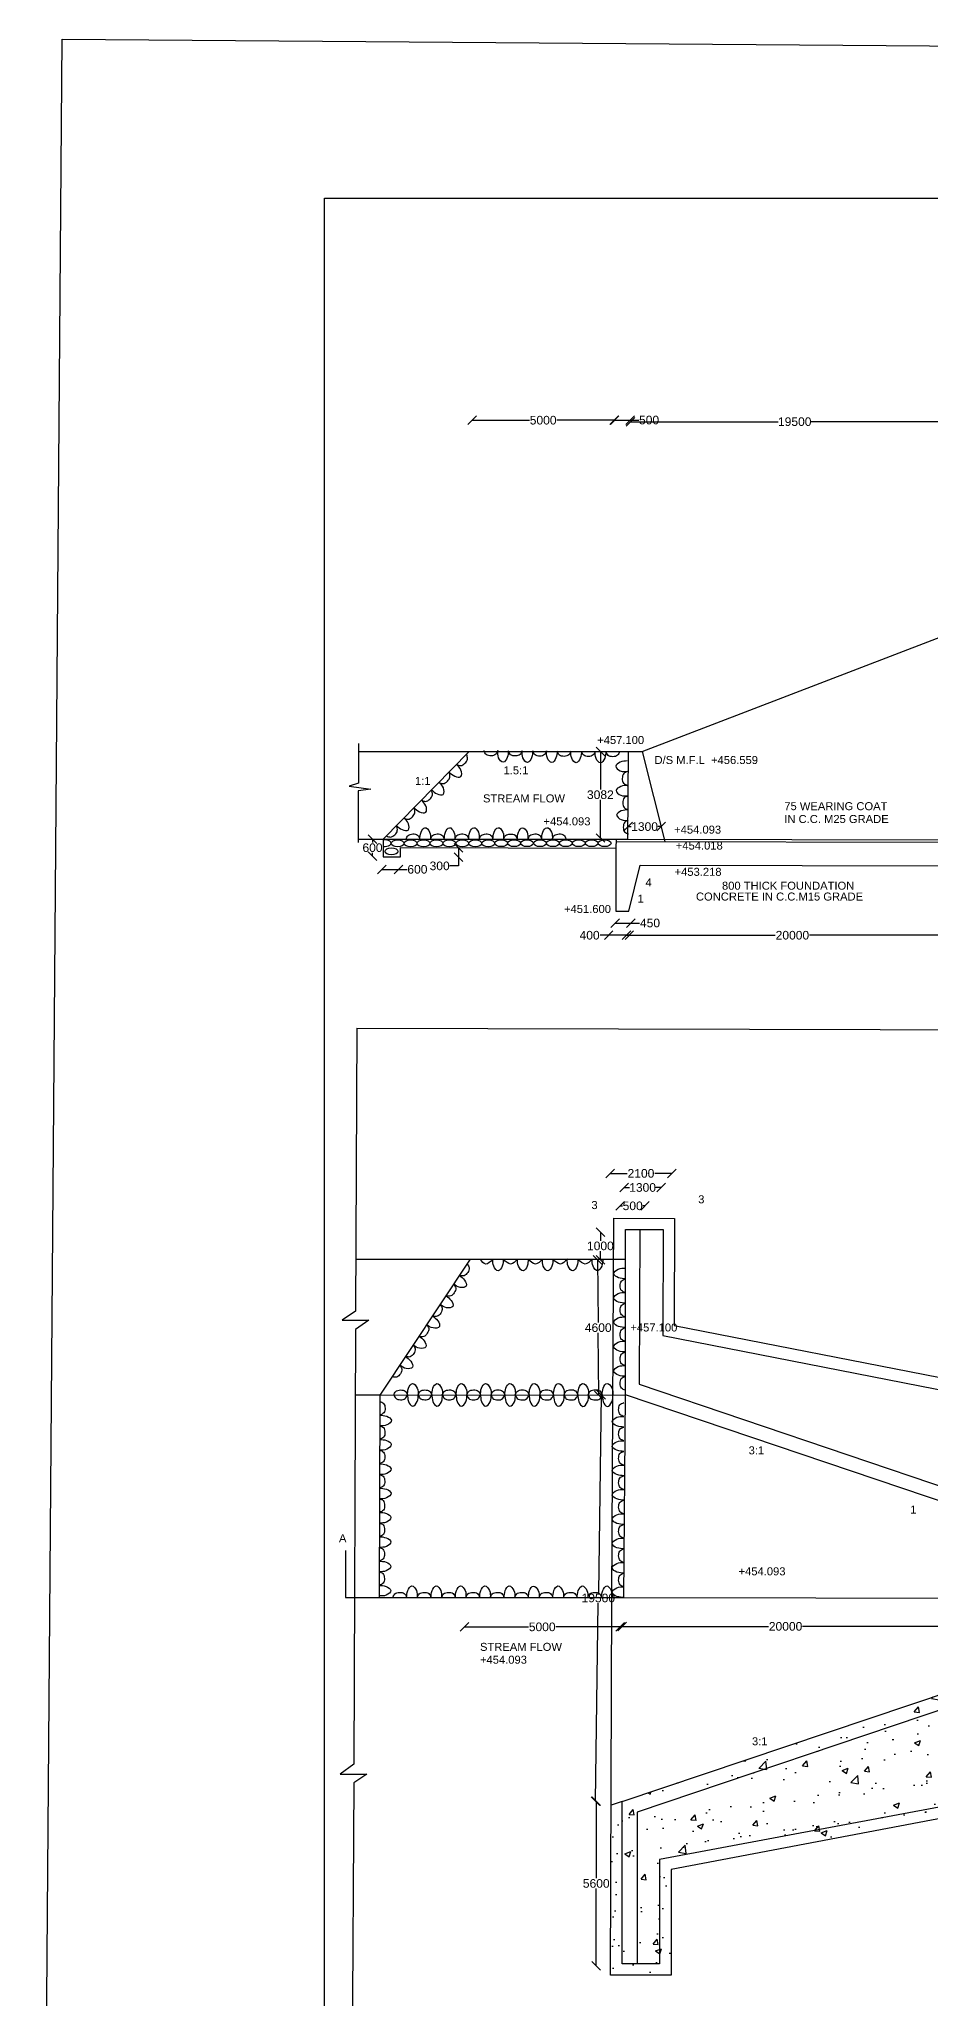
# Model space of a CAD drawing. Header units: metres. Extents: x 2 to 504, y 0 to 345.
# Drawn here: x 1.8 to 105.3, y 117.4 to 344.8 of the extents above; entities that cross this region are included whole.
import ezdxf

# ---------------------------------------------------------------- set-up
doc = ezdxf.new("R2010")
doc.units = ezdxf.units.M
doc.header["$MEASUREMENT"] = 0
doc.layers.add('DIMENSION', color=255, linetype='Continuous')
doc.layers.add('TEXT', color=255, linetype='Continuous')
doc.styles.get("Standard").update_dxf_attribs({"font": 'arial.ttf'})
doc.dimstyles.get("Standard").update_dxf_attribs({"dimtxt": 1, "dimasz": 1, "dimexe": 0.18, "dimexo": 0.0625, "dimgap": 0.09, "dimtad": 0, "dimtih": 1, "dimtoh": 1, "dimdec": 0, "dimzin": 0, "dimdsep": 46, "dimtxsty": 'Standard', "dimblk": 'OBLIQUE', "dimcen": 0, "dimse1": 1, "dimse2": 1, "dimadec": 0, "dimazin": 0, "dimtfac": 1, "dimtdec": 0, "dimtofl": 0, "dimtmove": 0, "dimatfit": 3, "dimfxl": 1, "dimtolj": 1, "dimtzin": 0, "dimarcsym": 0})
picture_1 = doc.add_image_def('image1.jpg', size_in_pixel=(7220, 4930))

# ---------------------------------------------------------------- blocks, each defined once
blk = doc.blocks.new('_Oblique')
at = {"color": 0, "linetype": 'ByBlock', "lineweight": -2}
blk.add_line((-0.5, -0.5), (0.5, 0.5), dxfattribs=at)
blk = doc.blocks.new('*D4')
at = {"layer": 'Defpoints', "color": 0, "transparency": 16777216}
for p in [(52.05, 300.8), (68.53, 300.65), (68.53, 300.61)]:
    blk.add_point(p, dxfattribs=at)
at = {"layer": 'DIMENSION', "color": 0, "lineweight": -2, "transparency": 16777216}
for p, q in [((52.05, 300.61), (58.71, 300.61)), ((68.53, 300.61), (61.87, 300.61))]:
    blk.add_line(p, q, dxfattribs=at)
at = {"layer": 'DIMENSION', "color": 0, "lineweight": -2, "transparency": 16777216, "rotation": 180}
blk.add_blockref('_Oblique', (52.05, 300.61), dxfattribs=at)
at = {"layer": 'DIMENSION', "color": 0, "lineweight": -2, "transparency": 16777216}
blk.add_blockref('_Oblique', (68.53, 300.61), dxfattribs=at)
at = {"layer": 'DIMENSION', "color": 0, "transparency": 16777216, "insert": (60.29, 300.61), "char_height": 1, "attachment_point": 5}
blk.add_mtext('\\A1;5000', dxfattribs=at)
blk = doc.blocks.new('*D5')
at = {"layer": 'Defpoints', "color": 0, "transparency": 16777216}
for p in [(68.59, 300.55), (70.39, 300.66), (70.39, 300.63)]:
    blk.add_point(p, dxfattribs=at)
at = {"layer": 'DIMENSION', "color": 0, "lineweight": -2, "transparency": 16777216}
for p, q in [((68.59, 300.63), (70.39, 300.63)), ((70.39, 300.63), (71.39, 300.63))]:
    blk.add_line(p, q, dxfattribs=at)
at = {"layer": 'DIMENSION', "color": 0, "lineweight": -2, "transparency": 16777216, "rotation": 180}
blk.add_blockref('_Oblique', (68.59, 300.63), dxfattribs=at)
at = {"layer": 'DIMENSION', "color": 0, "lineweight": -2, "transparency": 16777216}
blk.add_blockref('_Oblique', (70.39, 300.63), dxfattribs=at)
at = {"layer": 'DIMENSION', "color": 0, "transparency": 16777216, "insert": (72.58, 300.63), "char_height": 1, "attachment_point": 5}
blk.add_mtext('\\A1;500', dxfattribs=at)
blk = doc.blocks.new('*D6')
at = {"layer": 'Defpoints', "color": 0, "transparency": 16777216}
for p in [(70.44, 300.66), (108.52, 300.5), (108.52, 300.44)]:
    blk.add_point(p, dxfattribs=at)
at = {"layer": 'DIMENSION', "color": 0, "lineweight": -2, "transparency": 16777216}
for p, q in [((70.44, 300.44), (87.56, 300.44)), ((108.52, 300.44), (91.4, 300.44))]:
    blk.add_line(p, q, dxfattribs=at)
at = {"layer": 'DIMENSION', "color": 0, "lineweight": -2, "transparency": 16777216, "rotation": 180}
blk.add_blockref('_Oblique', (70.44, 300.44), dxfattribs=at)
at = {"layer": 'DIMENSION', "color": 0, "lineweight": -2, "transparency": 16777216}
blk.add_blockref('_Oblique', (108.52, 300.44), dxfattribs=at)
at = {"layer": 'DIMENSION', "color": 0, "transparency": 16777216, "insert": (89.48, 300.44), "char_height": 1, "attachment_point": 5}
blk.add_mtext('\\A1;19500', dxfattribs=at)
blk = doc.blocks.new('*D20')
at = {"layer": 'Defpoints', "color": 0, "transparency": 16777216}
for p in [(40.3, 251.97), (40.3, 250.01), (40.49, 250.01)]:
    blk.add_point(p, dxfattribs=at)
at = {"layer": 'DIMENSION', "color": 0, "lineweight": -2, "transparency": 16777216}
for p, q in [((40.49, 251.97), (40.49, 251.59)), ((40.49, 250.01), (40.49, 250.39))]:
    blk.add_line(p, q, dxfattribs=at)
for p, rotation in [((40.49, 251.97), 90), ((40.49, 250.01), 270)]:
    blk.add_blockref('_Oblique', p, dxfattribs=dict(at, rotation=rotation))
at = {"layer": 'DIMENSION', "color": 0, "transparency": 16777216, "insert": (40.49, 250.99), "char_height": 1, "attachment_point": 5}
blk.add_mtext('\\A1;600', dxfattribs=at)
blk = doc.blocks.new('*D21')
at = {"layer": 'Defpoints', "color": 0, "transparency": 16777216}
for p in [(41.58, 248.97), (43.5, 248.97), (43.5, 248.48)]:
    blk.add_point(p, dxfattribs=at)
at = {"layer": 'DIMENSION', "color": 0, "lineweight": -2, "transparency": 16777216}
for p, q in [((41.58, 248.48), (43.5, 248.48)), ((43.5, 248.48), (44.5, 248.48))]:
    blk.add_line(p, q, dxfattribs=at)
at = {"layer": 'DIMENSION', "color": 0, "lineweight": -2, "transparency": 16777216, "rotation": 180}
blk.add_blockref('_Oblique', (41.58, 248.48), dxfattribs=at)
at = {"layer": 'DIMENSION', "color": 0, "lineweight": -2, "transparency": 16777216}
blk.add_blockref('_Oblique', (43.5, 248.48), dxfattribs=at)
at = {"layer": 'DIMENSION', "color": 0, "transparency": 16777216, "insert": (45.7, 248.48), "char_height": 1, "attachment_point": 5}
blk.add_mtext('\\A1;600', dxfattribs=at)
blk = doc.blocks.new('*D22')
at = {"layer": 'Defpoints', "color": 0, "transparency": 16777216}
for p in [(44.7, 250.99), (44.75, 249.88), (50.47, 249.88)]:
    blk.add_point(p, dxfattribs=at)
at = {"layer": 'DIMENSION', "color": 0, "lineweight": -2, "transparency": 16777216}
for p, q in [((50.47, 250.99), (50.47, 249.88)), ((50.47, 248.88), (49.47, 248.88)), ((50.47, 249.88), (50.47, 248.88))]:
    blk.add_line(p, q, dxfattribs=at)
for p, rotation in [((50.47, 250.99), 90), ((50.47, 249.88), 270)]:
    blk.add_blockref('_Oblique', p, dxfattribs=dict(at, rotation=rotation))
at = {"layer": 'DIMENSION', "color": 0, "transparency": 16777216, "insert": (48.28, 248.88), "char_height": 1, "attachment_point": 5}
blk.add_mtext('\\A1;300', dxfattribs=at)
blk = doc.blocks.new('*D23')
at = {"layer": 'Defpoints', "color": 0, "transparency": 16777216}
for p in [(67.56, 262.17), (66.93, 252.12), (67.56, 252.12)]:
    blk.add_point(p, dxfattribs=at)
at = {"layer": 'DIMENSION', "color": 0, "lineweight": -2, "transparency": 16777216}
for p, q in [((66.93, 262.17), (66.93, 257.74)), ((66.93, 252.12), (66.93, 256.54))]:
    blk.add_line(p, q, dxfattribs=at)
for p, rotation in [((66.93, 262.17), 90), ((66.93, 252.12), 270)]:
    blk.add_blockref('_Oblique', p, dxfattribs=dict(at, rotation=rotation))
at = {"layer": 'DIMENSION', "color": 0, "transparency": 16777216, "insert": (66.93, 257.14), "char_height": 1, "attachment_point": 5}
blk.add_mtext('\\A1;3082', dxfattribs=at)
blk = doc.blocks.new('*D24')
at = {"layer": 'Defpoints', "color": 0, "transparency": 16777216}
for p in [(70.15, 253.39), (73.97, 253.44), (73.97, 253.39)]:
    blk.add_point(p, dxfattribs=at)
at = {"layer": 'DIMENSION', "color": 0, "lineweight": -2, "transparency": 16777216}
for p, q in [((70.15, 253.44), (70.52, 253.44)), ((73.97, 253.44), (73.59, 253.44))]:
    blk.add_line(p, q, dxfattribs=at)
at = {"layer": 'DIMENSION', "color": 0, "lineweight": -2, "transparency": 16777216, "rotation": 180}
blk.add_blockref('_Oblique', (70.15, 253.44), dxfattribs=at)
at = {"layer": 'DIMENSION', "color": 0, "lineweight": -2, "transparency": 16777216}
blk.add_blockref('_Oblique', (73.97, 253.44), dxfattribs=at)
at = {"layer": 'DIMENSION', "color": 0, "transparency": 16777216, "insert": (72.06, 253.44), "char_height": 1, "attachment_point": 5}
blk.add_mtext('\\A1;1300', dxfattribs=at)
blk = doc.blocks.new('*D56')
at = {"layer": 'Defpoints', "color": 0, "transparency": 16777216}
for p in [(69.95, 240.83), (69.95, 240.25), (108.47, 240.25)]:
    blk.add_point(p, dxfattribs=at)
at = {"layer": 'DIMENSION', "color": 0, "lineweight": -2, "transparency": 16777216}
for p, q in [((69.95, 240.83), (87.23, 240.83)), ((108.47, 240.83), (91.19, 240.83))]:
    blk.add_line(p, q, dxfattribs=at)
at = {"layer": 'DIMENSION', "color": 0, "lineweight": -2, "transparency": 16777216, "rotation": 180}
blk.add_blockref('_Oblique', (69.95, 240.83), dxfattribs=at)
at = {"layer": 'DIMENSION', "color": 0, "lineweight": -2, "transparency": 16777216}
blk.add_blockref('_Oblique', (108.47, 240.83), dxfattribs=at)
at = {"layer": 'DIMENSION', "color": 0, "transparency": 16777216, "insert": (89.21, 240.83), "char_height": 1, "attachment_point": 5}
blk.add_mtext('\\A1;20000', dxfattribs=at)
blk = doc.blocks.new('*D57')
at = {"layer": 'Defpoints', "color": 0, "transparency": 16777216}
for p in [(67.89, 240.86), (67.89, 240.83), (70.29, 240.86)]:
    blk.add_point(p, dxfattribs=at)
at = {"layer": 'DIMENSION', "color": 0, "lineweight": -2, "transparency": 16777216}
for p, q in [((67.89, 240.83), (66.89, 240.83)), ((70.29, 240.83), (67.89, 240.83))]:
    blk.add_line(p, q, dxfattribs=at)
at = {"layer": 'DIMENSION', "color": 0, "lineweight": -2, "transparency": 16777216, "rotation": 180}
blk.add_blockref('_Oblique', (67.89, 240.83), dxfattribs=at)
at = {"layer": 'DIMENSION', "color": 0, "lineweight": -2, "transparency": 16777216}
blk.add_blockref('_Oblique', (70.29, 240.83), dxfattribs=at)
at = {"layer": 'DIMENSION', "color": 0, "transparency": 16777216, "insert": (65.68, 240.83), "char_height": 1, "attachment_point": 5}
blk.add_mtext('\\A1;400', dxfattribs=at)
blk = doc.blocks.new('*D58')
at = {"layer": 'Defpoints', "color": 0, "transparency": 16777216}
for p in [(68.65, 242.92), (70.47, 242.92), (70.47, 242.25)]:
    blk.add_point(p, dxfattribs=at)
at = {"layer": 'DIMENSION', "color": 0, "lineweight": -2, "transparency": 16777216}
for p, q in [((68.65, 242.25), (70.47, 242.25)), ((70.47, 242.25), (71.47, 242.25))]:
    blk.add_line(p, q, dxfattribs=at)
at = {"layer": 'DIMENSION', "color": 0, "lineweight": -2, "transparency": 16777216, "rotation": 180}
blk.add_blockref('_Oblique', (68.65, 242.25), dxfattribs=at)
at = {"layer": 'DIMENSION', "color": 0, "lineweight": -2, "transparency": 16777216}
blk.add_blockref('_Oblique', (70.47, 242.25), dxfattribs=at)
at = {"layer": 'DIMENSION', "color": 0, "transparency": 16777216, "insert": (72.69, 242.25), "char_height": 1, "attachment_point": 5}
blk.add_mtext('\\A1;450', dxfattribs=at)
blk = doc.blocks.new('*D64')
at = {"layer": 'Defpoints', "color": 0, "transparency": 16777216}
for p in [(68.07, 213.1), (75.21, 213.19), (75.21, 213.1)]:
    blk.add_point(p, dxfattribs=at)
at = {"layer": 'DIMENSION', "color": 0, "lineweight": -2, "transparency": 16777216}
for p, q in [((68.07, 213.19), (70.05, 213.19)), ((75.21, 213.19), (73.23, 213.19))]:
    blk.add_line(p, q, dxfattribs=at)
at = {"layer": 'DIMENSION', "color": 0, "lineweight": -2, "transparency": 16777216, "rotation": 180}
blk.add_blockref('_Oblique', (68.07, 213.19), dxfattribs=at)
at = {"layer": 'DIMENSION', "color": 0, "lineweight": -2, "transparency": 16777216}
blk.add_blockref('_Oblique', (75.21, 213.19), dxfattribs=at)
at = {"layer": 'DIMENSION', "color": 0, "transparency": 16777216, "insert": (71.64, 213.19), "char_height": 1, "attachment_point": 5}
blk.add_mtext('\\A1;2100', dxfattribs=at)
blk = doc.blocks.new('*D65')
at = {"layer": 'Defpoints', "color": 0, "transparency": 16777216}
for p in [(69.68, 211.58), (73.98, 211.58), (73.98, 211.55)]:
    blk.add_point(p, dxfattribs=at)
at = {"layer": 'DIMENSION', "color": 0, "lineweight": -2, "transparency": 16777216}
for p, q in [((69.68, 211.55), (70.3, 211.55)), ((73.98, 211.55), (73.37, 211.55))]:
    blk.add_line(p, q, dxfattribs=at)
at = {"layer": 'DIMENSION', "color": 0, "lineweight": -2, "transparency": 16777216, "rotation": 180}
blk.add_blockref('_Oblique', (69.68, 211.55), dxfattribs=at)
at = {"layer": 'DIMENSION', "color": 0, "lineweight": -2, "transparency": 16777216}
blk.add_blockref('_Oblique', (73.98, 211.55), dxfattribs=at)
at = {"layer": 'DIMENSION', "color": 0, "transparency": 16777216, "insert": (71.83, 211.55), "char_height": 1, "attachment_point": 5}
blk.add_mtext('\\A1;1300', dxfattribs=at)
blk = doc.blocks.new('*D66')
at = {"layer": 'Defpoints', "color": 0, "transparency": 16777216}
for p in [(69.24, 209.27), (72.11, 209.42), (72.11, 209.27)]:
    blk.add_point(p, dxfattribs=at)
at = {"layer": 'DIMENSION', "color": 0, "lineweight": -2, "transparency": 16777216}
for p, q in [((69.24, 209.42), (69.48, 209.42)), ((72.11, 209.42), (71.87, 209.42))]:
    blk.add_line(p, q, dxfattribs=at)
at = {"layer": 'DIMENSION', "color": 0, "lineweight": -2, "transparency": 16777216, "rotation": 180}
blk.add_blockref('_Oblique', (69.24, 209.42), dxfattribs=at)
at = {"layer": 'DIMENSION', "color": 0, "lineweight": -2, "transparency": 16777216}
blk.add_blockref('_Oblique', (72.11, 209.42), dxfattribs=at)
at = {"layer": 'DIMENSION', "color": 0, "transparency": 16777216, "insert": (70.68, 209.42), "char_height": 1, "attachment_point": 5}
blk.add_mtext('\\A1;500', dxfattribs=at)
blk = doc.blocks.new('*D67')
at = {"layer": 'Defpoints', "color": 0, "transparency": 16777216}
for p in [(66.7, 206.38), (66.93, 206.38), (66.7, 203.16)]:
    blk.add_point(p, dxfattribs=at)
at = {"layer": 'DIMENSION', "color": 0, "lineweight": -2, "transparency": 16777216}
for p, q in [((66.93, 206.38), (66.93, 205.37)), ((66.93, 203.16), (66.93, 204.17))]:
    blk.add_line(p, q, dxfattribs=at)
for p, rotation in [((66.93, 206.38), 90), ((66.93, 203.16), 270)]:
    blk.add_blockref('_Oblique', p, dxfattribs=dict(at, rotation=rotation))
at = {"layer": 'DIMENSION', "color": 0, "transparency": 16777216, "insert": (66.93, 204.77), "char_height": 1, "attachment_point": 5}
blk.add_mtext('\\A1;1000', dxfattribs=at)
blk = doc.blocks.new('*D68')
at = {"layer": 'Defpoints', "color": 0, "transparency": 16777216}
for p in [(51.15, 160.46), (69.22, 160.55), (69.22, 160.46)]:
    blk.add_point(p, dxfattribs=at)
at = {"layer": 'DIMENSION', "color": 0, "lineweight": -2, "transparency": 16777216}
for p, q in [((51.15, 160.55), (58.6, 160.55)), ((69.22, 160.55), (61.77, 160.55))]:
    blk.add_line(p, q, dxfattribs=at)
at = {"layer": 'DIMENSION', "color": 0, "lineweight": -2, "transparency": 16777216, "rotation": 180}
blk.add_blockref('_Oblique', (51.15, 160.55), dxfattribs=at)
at = {"layer": 'DIMENSION', "color": 0, "lineweight": -2, "transparency": 16777216}
blk.add_blockref('_Oblique', (69.22, 160.55), dxfattribs=at)
at = {"layer": 'DIMENSION', "color": 0, "transparency": 16777216, "insert": (60.18, 160.55), "char_height": 1, "attachment_point": 5}
blk.add_mtext('\\A1;5000', dxfattribs=at)
blk = doc.blocks.new('*D69')
at = {"layer": 'Defpoints', "color": 0, "transparency": 16777216}
for p in [(69.45, 160.6), (107.4, 160.61), (107.4, 160.6)]:
    blk.add_point(p, dxfattribs=at)
at = {"layer": 'DIMENSION', "color": 0, "lineweight": -2, "transparency": 16777216}
for p, q in [((69.45, 160.61), (86.45, 160.61)), ((107.4, 160.61), (90.4, 160.61))]:
    blk.add_line(p, q, dxfattribs=at)
at = {"layer": 'DIMENSION', "color": 0, "lineweight": -2, "transparency": 16777216, "rotation": 180}
blk.add_blockref('_Oblique', (69.45, 160.61), dxfattribs=at)
at = {"layer": 'DIMENSION', "color": 0, "lineweight": -2, "transparency": 16777216}
blk.add_blockref('_Oblique', (107.4, 160.61), dxfattribs=at)
at = {"layer": 'DIMENSION', "color": 0, "transparency": 16777216, "insert": (88.42, 160.61), "char_height": 1, "attachment_point": 5}
blk.add_mtext('\\A1;20000', dxfattribs=at)
blk = doc.blocks.new('*D102')
at = {"layer": 'Defpoints', "color": 0, "transparency": 16777216}
for p in [(66.45, 140.32), (66.47, 140.32), (66.47, 121.22)]:
    blk.add_point(p, dxfattribs=at)
at = {"layer": 'DIMENSION', "color": 0, "lineweight": -2, "transparency": 16777216}
for p, q in [((66.45, 140.32), (66.45, 131.37)), ((66.45, 121.22), (66.45, 130.17))]:
    blk.add_line(p, q, dxfattribs=at)
for p, rotation in [((66.45, 140.32), 90), ((66.45, 121.22), 270)]:
    blk.add_blockref('_Oblique', p, dxfattribs=dict(at, rotation=rotation))
at = {"layer": 'DIMENSION', "color": 0, "transparency": 16777216, "insert": (66.45, 130.77), "char_height": 1, "attachment_point": 5}
blk.add_mtext('\\A1;5600', dxfattribs=at)
blk = doc.blocks.new('*D103')
at = {"layer": 'Defpoints', "color": 0, "transparency": 16777216}
for p in [(67.03, 187.49), (67.14, 187.48), (66.47, 140.32)]:
    blk.add_point(p, dxfattribs=at)
at = {"layer": 'DIMENSION', "color": 0, "lineweight": -2, "transparency": 16777216}
for p, q in [((67.03, 187.49), (66.7, 164.5)), ((66.36, 140.32), (66.68, 163.3))]:
    blk.add_line(p, q, dxfattribs=at)
for p, rotation in [((67.03, 187.49), 89.19035573832062), ((66.36, 140.32), 269.1903557383206)]:
    blk.add_blockref('_Oblique', p, dxfattribs=dict(at, rotation=rotation))
at = {"layer": 'DIMENSION', "color": 0, "transparency": 16777216, "insert": (66.69, 163.9), "char_height": 1, "attachment_point": 5}
blk.add_mtext('\\A1;19500', dxfattribs=at)
blk = doc.blocks.new('*D104')
at = {"layer": 'Defpoints', "color": 0, "transparency": 16777216}
for p in [(66.6, 203.16), (66.93, 203.16), (67.1, 187.41)]:
    blk.add_point(p, dxfattribs=at)
at = {"layer": 'DIMENSION', "color": 0, "lineweight": -2, "transparency": 16777216}
for p, q in [((66.6, 203.16), (66.68, 195.88)), ((66.77, 187.4), (66.69, 194.68))]:
    blk.add_line(p, q, dxfattribs=at)
for p, rotation in [((66.6, 203.16), 90.6170442913419), ((66.77, 187.4), 270.6170442913419)]:
    blk.add_blockref('_Oblique', p, dxfattribs=dict(at, rotation=rotation))
at = {"layer": 'DIMENSION', "color": 0, "transparency": 16777216, "insert": (66.68, 195.28), "char_height": 1, "attachment_point": 5}
blk.add_mtext('\\A1;4600', dxfattribs=at)

msp = doc.modelspace()

# ---------------------------------------------------------------- hatches: boundary and pattern name
at = {"layer": 'TEXT'}
h = msp.add_hatch(dxfattribs=at)
h.set_pattern_fill('AR-CONC', color=256, style=0)
h.set_pattern_definition([(50, (141.2775, 21.5527), (7.1726, -0.62752), [0.75, -8.25]), (355, (141.2775, 21.553), (-1.3875, 7.52192), [0.6, -6.6]), (100.4514, (141.875, 21.5004), (5.7851, 6.8944), [0.6374, -7.01142]), (46.184, (141.2775, 23.553), (10.6724, -1.6552), [1.125, -12.375]), (96.6356, (142.167, 23.415), (9.3466, 9.7412), [0.9561, -10.5171]), (351.184, (141.277, 23.553), (9.3466, 9.7412), [0.9, -9.9]), (21, (142.2775, 23.0527), (5.96907, -4.02619), [0.75, -8.25]), (326, (142.2775, 23.053), (2.43315, 7.2515), [0.6, -6.6]), (71.4514, (142.775, 22.717), (8.40223, 3.2253), [0.6374, -7.01142]), (37.5, (141.2775, 21.5527), (0.1216, 3.32894), [0, -6.52, 0, -6.7, 0, -6.625]), (7.5, (141.2775, 21.5527), (2.630695, 3.94412), [0, -3.82, 0, -6.37, 0, -2.525]), (327.5, (139.0475, 21.5527), (5.338224, -0.22555), [0, -2.5, 0, -7.8, 0, -10.35]), (317.5, (138.0475, 21.5527), (5.83186, 1.00105), [0, -3.25, 0, -5.18, 0, -7.35])])
edge = h.paths.add_edge_path()
edge.add_line((107.64, 163.89), (121.63, 163.87))
edge.add_line((121.63, 163.87), (121.56, 151.42))
edge.add_line((121.56, 151.42), (122.93, 151.42))
edge.add_line((122.93, 151.42), (122.91, 138.54))
edge.add_line((122.91, 138.54), (107.52, 138.56))
edge.add_line((107.52, 138.56), (75.09, 132.39))
edge.add_line((75.09, 132.39), (75.09, 120.11))
edge.add_line((75.09, 120.11), (68.06, 120.11))
edge.add_line((68.06, 120.11), (68.12, 139.85))
edge.add_line((68.12, 139.85), (69.4, 140.29))
edge.add_line((69.4, 140.29), (107.6, 153.13))
edge.add_line((107.6, 153.13), (107.62, 163.89))

# ---------------------------------------------------------------- linework, layer by layer
msp.add_lwpolyline([(34.91, 326.39), (479.86, 326.39), (478.14, 30.65), (34.91, 30.65)], close=True, dxfattribs=at)
for points in [[(38.92, 262.16), (71.77, 262.16), (113.59, 278.22), (115.35, 278.22), (145.36, 293.27), (172.89, 293.27), (210.26, 274.19), (241.95, 274.04), (276.26, 291.16), (283.06, 294.56), (286.48, 294.56), (289.2, 292.68), (296.19, 292.68), (326.04, 277.31), (327.84, 277.31), (369.43, 267.21), (399.61, 267)], [(38.87, 263.1), (38.87, 258.5), (37.79, 258.12), (40.29, 257.8), (38.84, 257.58), (38.84, 251.6)], [(41.74, 251.99), (51.71, 262.16)], [(41.74, 251.99), (70.13, 252), (70.18, 262.16)], [(71.77, 262.16), (74.42, 251.71)], [(38.84, 251.99), (41.74, 251.99), (41.74, 249.92), (43.73, 249.92), (43.73, 251.01), (68.74, 250.95), (68.74, 243.64), (70.22, 243.64), (71.54, 248.97), (109.16, 248.88), (109.16, 249.57), (205.36, 249.3), (308.94, 248.85), (331.83, 248.66)], [(68.75, 252), (68.74, 250.95)], [(68.75, 251.72), (108.17, 251.65)], [(70.13, 252), (108.17, 251.92)], [(38.69, 230.04), (38.51, 197.2), (36.96, 196.15), (40.05, 196.15), (38.52, 195.09), (38.33, 144.61), (36.74, 143.47), (39.83, 143.47), (38.33, 142.46), (38.12, 111.27), (398.55, 109.87), (398.72, 142.35), (400.1, 143.05), (397.2, 143.05), (398.74, 143.6), (399.06, 197.57), (400.07, 198.07), (397.89, 198.02), (399.11, 198.41), (399.33, 228.4)], [(38.69, 230.04), (114.61, 229.86), (115.65, 228.25), (115.65, 231.34), (116.66, 229.86), (235.73, 229.41), (236.78, 227.92), (236.81, 230.92), (237.73, 229.44), (399.33, 228.4)], [(316.94, 149.72), (225.52, 150.23), (122.99, 150.37), (122.91, 138.54), (107.58, 138.56), (75.15, 132.39), (75.15, 120.11), (68.12, 120.11), (68.26, 163.96), (68.5, 208)], [(68.5, 208), (75.52, 207.97), (75.48, 195.55), (107.95, 189.19), (123.21, 189.17), (123.09, 177.37), (225.66, 177.2), (317.14, 176.75)], [(38.55, 203.23), (51.84, 203.23), (69.85, 203.23), (69.85, 206.68), (74.2, 206.68), (74.16, 194.38), (107.75, 187.81), (121.83, 187.81), (121.55, 139.83), (107.46, 139.86), (73.78, 133.55), (73.78, 121.44), (69.46, 121.44), (69.46, 140.29), (107.66, 153.13), (107.66, 151.37), (71.21, 139.03), (71.21, 121.44)], [(71.51, 206.68), (71.43, 188.74), (107.73, 176.44), (121.76, 176.36), (332.41, 175.78), (332.41, 175.78), (360.16, 188.08), (368.9, 187.97), (369.02, 203.33), (370.75, 203.33)], [(51.84, 203.23), (41.35, 187.45), (38.49, 187.46)], [(41.35, 187.45), (41.26, 163.96), (69.65, 163.96), (69.83, 187.49), (69.83, 203.23)], [(370.75, 203.33), (370.64, 186.3), (360.54, 186.37), (332.36, 173.94), (107.75, 174.7), (69.83, 187.49)], [(41.35, 187.45), (69.83, 187.49)], [(37.37, 169.41), (37.37, 163.96), (41.26, 163.96)], [(69.65, 163.96), (225.59, 163.68), (318.28, 163.23), (399.98, 162.49), (399.98, 167.88)], [(69.46, 140.29), (68.18, 139.85)]]:
    msp.add_lwpolyline(points, dxfattribs=at)
for centre, start_param, end_param in [((41.89, 251.52), -1.779919, 1.779474), ((42.69, 250.57), -3.141592653589793, 3.141592653589793), ((43.41, 251.5), -3.141592653589793, 3.141592653589793), ((44.91, 251.5), -3.141592653589793, 3.141592653589793), ((46.41, 251.5), -3.141592653589793, 3.141592653589793), ((47.91, 251.5), -3.141592653589793, 3.141592653589793), ((49.41, 251.5), -3.141592653589793, 3.141592653589793), ((50.91, 251.5), -3.141592653589793, 3.141592653589793), ((52.41, 251.5), -3.141592653589793, 3.141592653589793), ((53.92, 251.5), -3.141592653589793, 3.141592653589793), ((55.42, 251.51), -3.141592653589793, 3.141592653589793), ((56.92, 251.51), -3.141592653589793, 3.141592653589793), ((58.42, 251.51), -3.141592653589793, 3.141592653589793), ((59.92, 251.51), -3.141592653589793, 3.141592653589793), ((61.42, 251.51), -3.141592653589793, 3.141592653589793), ((62.92, 251.51), -3.141592653589793, 3.141592653589793), ((64.42, 251.51), -3.141592653589793, 3.141592653589793), ((65.92, 251.51), -3.141592653589793, 3.141592653589793), ((67.42, 251.51), -3.141592653589793, 3.141592653589793)]:
    msp.add_ellipse(centre, major_axis=(0.75, 0), ratio=0.525023, start_param=start_param, end_param=end_param, dxfattribs=at)
for points in [[(50.23, 260.65), (50.7, 260.52), (51.21, 260.79), (51.5, 261.27), (51.41, 261.85)], [(55.03, 262.26), (54.79, 261.84), (54.24, 261.66), (53.69, 261.81), (53.43, 262.27)], [(56.25, 262.25), (56.12, 261.45), (55.66, 260.92), (55.12, 261.44), (55.03, 262.26)], [(57.85, 262.24), (57.62, 261.82), (57.06, 261.64), (56.52, 261.79), (56.25, 262.25)], [(59.08, 262.23), (58.95, 261.43), (58.48, 260.9), (57.95, 261.41), (57.86, 262.24)], [(60.68, 262.22), (60.45, 261.8), (59.89, 261.62), (59.35, 261.77), (59.08, 262.23)], [(61.91, 262.21), (61.77, 261.41), (61.31, 260.88), (60.78, 261.39), (60.68, 262.22)], [(63.51, 262.2), (63.27, 261.78), (62.72, 261.6), (62.17, 261.75), (61.91, 262.21)], [(64.73, 262.19), (64.6, 261.39), (64.14, 260.85), (63.6, 261.37), (63.51, 262.2)], [(66.33, 262.18), (66.1, 261.76), (65.54, 261.58), (65, 261.73), (64.73, 262.19)], [(67.56, 262.17), (67.43, 261.37), (66.96, 260.83), (66.43, 261.35), (66.34, 262.18)], [(69.16, 262.16), (68.93, 261.73), (68.37, 261.56), (67.83, 261.71), (67.56, 262.17)], [(48.2, 258.58), (48.67, 258.44), (49.18, 258.71), (49.47, 259.2), (49.37, 259.78)], [(49.37, 259.78), (50.03, 259.31), (50.73, 259.25), (50.75, 260), (50.23, 260.65)], [(70.03, 261.06), (69.23, 260.91), (68.71, 260.44), (69.23, 259.92), (70.05, 259.83)], [(70.06, 259.83), (69.64, 259.59), (69.47, 259.03), (69.62, 258.49), (70.09, 258.23)], [(46.17, 256.51), (46.63, 256.37), (47.15, 256.64), (47.44, 257.13), (47.34, 257.71)], [(47.34, 257.71), (48, 257.23), (48.7, 257.18), (48.71, 257.93), (48.2, 258.58)], [(70.09, 258.23), (69.29, 258.09), (68.76, 257.62), (69.29, 257.09), (70.11, 257.01)], [(44.14, 254.44), (44.6, 254.3), (45.12, 254.57), (45.4, 255.06), (45.31, 255.63)], [(45.31, 255.63), (45.96, 255.16), (46.67, 255.11), (46.68, 255.85), (46.17, 256.5)], [(70.15, 255.4), (69.35, 255.26), (68.82, 254.79), (69.35, 254.26), (70.17, 254.18)], [(70.11, 257), (69.7, 256.77), (69.53, 256.21), (69.68, 255.66), (70.15, 255.4)], [(42.1, 252.36), (42.57, 252.23), (43.08, 252.5), (43.37, 252.98), (43.27, 253.56)], [(43.27, 253.56), (43.93, 253.09), (44.64, 253.04), (44.65, 253.78), (44.14, 254.43)], [(44.39, 251.99), (44.62, 252.41), (45.18, 252.59), (45.72, 252.45), (45.99, 251.99)], [(45.99, 251.99), (46.12, 252.79), (46.58, 253.32), (47.12, 252.81), (47.22, 251.99)], [(47.22, 251.99), (47.45, 252.41), (48.01, 252.59), (48.55, 252.45), (48.82, 251.99)], [(48.82, 251.99), (48.95, 252.79), (49.41, 253.32), (49.94, 252.81), (50.04, 251.99)], [(50.05, 251.99), (50.28, 252.41), (50.83, 252.59), (51.38, 252.45), (51.65, 251.99)], [(51.65, 251.99), (51.77, 252.79), (52.23, 253.32), (52.77, 252.81), (52.87, 251.99)], [(52.87, 251.99), (53.1, 252.41), (53.66, 252.59), (54.2, 252.45), (54.47, 251.99)], [(54.47, 251.99), (54.6, 252.79), (55.06, 253.32), (55.6, 252.81), (55.7, 251.99)], [(55.7, 251.98), (55.93, 252.41), (56.48, 252.58), (57.03, 252.44), (57.3, 251.98)], [(57.3, 251.98), (57.43, 252.78), (57.89, 253.32), (58.42, 252.8), (58.52, 251.98)], [(58.53, 251.99), (58.76, 252.41), (59.31, 252.59), (59.86, 252.45), (60.13, 251.99)], [(60.13, 251.99), (60.25, 252.79), (60.71, 253.32), (61.25, 252.81), (61.35, 251.99)], [(61.35, 251.99), (61.58, 252.41), (62.14, 252.59), (62.69, 252.45), (62.95, 251.99)], [(70.17, 254.18), (69.75, 253.94), (69.59, 253.38), (69.74, 252.84), (70.2, 252.58)], [(51.47, 202.67), (51.7, 202.25), (51.54, 201.68), (51.12, 201.31), (50.59, 201.34)], [(54.45, 203.23), (53.63, 202.67), (52.96, 203.23)], [(55.67, 203.23), (55.54, 202.43), (55.08, 201.89), (54.55, 202.41), (54.45, 203.23)], [(57.33, 203.23), (56.52, 202.67), (55.67, 203.23)], [(58.55, 203.23), (58.43, 202.43), (57.97, 201.89), (57.43, 202.41), (57.33, 203.23)], [(60.22, 203.23), (59.4, 202.67), (58.55, 203.23)], [(61.44, 203.23), (61.31, 202.43), (60.85, 201.89), (60.31, 202.41), (60.22, 203.23)], [(63.1, 203.23), (62.29, 202.67), (61.44, 203.23)], [(64.32, 203.23), (64.2, 202.43), (63.74, 201.89), (63.2, 202.41), (63.1, 203.23)], [(65.98, 203.23), (65.17, 202.67), (64.32, 203.23)], [(67.21, 203.23), (67.08, 202.43), (66.62, 201.89), (66.08, 202.41), (65.98, 203.23)], [(49.91, 200.32), (50.14, 199.89), (49.97, 199.33), (49.56, 198.96), (49.02, 198.99)], [(50.59, 201.34), (51.18, 200.79), (51.37, 200.11), (50.65, 199.95), (49.91, 200.32)], [(69.83, 200.95), (69.03, 201.08), (68.49, 201.54), (69.01, 202.08), (69.83, 202.18)], [(69.83, 199.35), (69.4, 199.58), (69.23, 200.14), (69.37, 200.68), (69.83, 200.95)], [(48.35, 197.97), (48.57, 197.54), (48.41, 196.98), (47.99, 196.61), (47.46, 196.64)], [(49.02, 198.99), (49.62, 198.44), (49.81, 197.76), (49.08, 197.6), (48.35, 197.97)], [(69.83, 198.13), (69.03, 198.25), (68.49, 198.71), (69.01, 199.25), (69.83, 199.35)], [(69.83, 196.53), (69.4, 196.76), (69.23, 197.31), (69.37, 197.86), (69.83, 198.13)], [(46.78, 195.62), (47.01, 195.19), (46.85, 194.63), (46.43, 194.25), (45.9, 194.28)], [(47.46, 196.64), (48.06, 196.09), (48.25, 195.41), (47.52, 195.25), (46.78, 195.62)], [(69.83, 195.3), (69.03, 195.43), (68.49, 195.89), (69.01, 196.42), (69.83, 196.52)], [(45.9, 194.28), (46.49, 193.74), (46.69, 193.06), (45.96, 192.89), (45.22, 193.27)], [(69.83, 192.47), (69.03, 192.6), (68.49, 193.06), (69.01, 193.6), (69.83, 193.7)], [(69.83, 193.7), (69.4, 193.93), (69.23, 194.48), (69.37, 195.03), (69.83, 195.3)], [(44.33, 191.93), (44.93, 191.38), (45.12, 190.7), (44.4, 190.54), (43.66, 190.92)], [(45.22, 193.27), (45.45, 192.84), (45.28, 192.28), (44.87, 191.9), (44.33, 191.93)], [(69.83, 190.87), (69.4, 191.1), (69.23, 191.66), (69.37, 192.2), (69.83, 192.47)], [(43.66, 190.92), (43.88, 190.49), (43.72, 189.93), (43.3, 189.55), (42.77, 189.58)], [(44.55, 187.45), (44.67, 188.25), (45.13, 188.79), (45.67, 188.27), (45.77, 187.45)], [(47.37, 187.45), (47.5, 188.25), (47.96, 188.79), (48.49, 188.28), (48.59, 187.45)], [(50.19, 187.46), (50.32, 188.26), (50.78, 188.8), (51.32, 188.28), (51.42, 187.46)], [(53.02, 187.46), (53.14, 188.26), (53.6, 188.8), (54.14, 188.28), (54.24, 187.46)], [(55.84, 187.47), (55.97, 188.27), (56.43, 188.8), (56.96, 188.29), (57.06, 187.47)], [(58.66, 187.47), (58.79, 188.27), (59.25, 188.81), (59.79, 188.29), (59.89, 187.47)], [(61.49, 187.48), (61.62, 188.28), (62.07, 188.81), (62.61, 188.3), (62.71, 187.48)], [(64.31, 187.48), (64.44, 188.28), (64.9, 188.82), (65.44, 188.3), (65.53, 187.48)], [(67.14, 187.48), (67.26, 188.28), (67.72, 188.82), (68.26, 188.31), (68.36, 187.48)], [(69.83, 189.65), (69.03, 189.77), (68.49, 190.23), (69.01, 190.77), (69.83, 190.87)], [(69.83, 188.03), (69.4, 188.26), (69.23, 188.82), (69.36, 189.37), (69.82, 189.63)], [(41.35, 186.73), (41.77, 186.5), (41.95, 185.94), (41.8, 185.4), (41.34, 185.13)], [(42.95, 187.45), (43.18, 187.87), (43.73, 188.05), (44.28, 187.91), (44.55, 187.45)], [(42.95, 187.52), (43.18, 187.1), (43.73, 186.92), (44.28, 187.06), (44.55, 187.52)], [(44.55, 187.52), (44.67, 186.72), (45.13, 186.18), (45.67, 186.7), (45.77, 187.52)], [(45.77, 187.45), (46, 187.88), (46.56, 188.05), (47.1, 187.91), (47.37, 187.45)], [(45.77, 187.52), (46, 187.09), (46.56, 186.92), (47.1, 187.05), (47.37, 187.51)], [(47.37, 187.51), (47.5, 186.71), (47.96, 186.18), (48.49, 186.69), (48.59, 187.51)], [(48.59, 187.46), (48.82, 187.88), (49.38, 188.06), (49.92, 187.92), (50.19, 187.46)], [(48.59, 187.51), (48.82, 187.09), (49.38, 186.91), (49.92, 187.05), (50.19, 187.51)], [(50.19, 187.51), (50.32, 186.71), (50.78, 186.17), (51.32, 186.69), (51.42, 187.51)], [(51.42, 187.46), (51.65, 187.89), (52.2, 188.06), (52.75, 187.92), (53.02, 187.46)], [(51.42, 187.51), (51.65, 187.08), (52.2, 186.91), (52.75, 187.05), (53.02, 187.51)], [(53.02, 187.51), (53.14, 186.71), (53.6, 186.17), (54.14, 186.69), (54.24, 187.51)], [(54.24, 187.47), (54.47, 187.89), (55.03, 188.07), (55.57, 187.93), (55.84, 187.47)], [(54.24, 187.5), (54.47, 187.08), (55.03, 186.9), (55.57, 187.04), (55.84, 187.5)], [(55.84, 187.5), (55.97, 186.7), (56.43, 186.17), (56.96, 186.68), (57.06, 187.5)], [(57.06, 187.47), (57.29, 187.89), (57.85, 188.07), (58.4, 187.93), (58.66, 187.47)], [(57.06, 187.5), (57.29, 187.08), (57.85, 186.9), (58.4, 187.04), (58.66, 187.5)], [(58.66, 187.5), (58.79, 186.7), (59.25, 186.16), (59.79, 186.68), (59.89, 187.5)], [(59.89, 187.47), (60.12, 187.9), (60.67, 188.07), (61.22, 187.94), (61.49, 187.48)], [(59.89, 187.5), (60.12, 187.07), (60.67, 186.89), (61.22, 187.03), (61.49, 187.49)], [(61.49, 187.49), (61.62, 186.69), (62.07, 186.16), (62.61, 186.67), (62.71, 187.49)], [(62.71, 187.48), (62.94, 187.9), (63.5, 188.08), (64.04, 187.94), (64.31, 187.48)], [(62.71, 187.49), (62.94, 187.07), (63.5, 186.89), (64.04, 187.03), (64.31, 187.49)], [(64.31, 187.49), (64.44, 186.69), (64.9, 186.15), (65.44, 186.67), (65.53, 187.49)], [(65.53, 187.48), (65.76, 187.91), (66.32, 188.08), (66.87, 187.94), (67.14, 187.48)], [(65.53, 187.49), (65.76, 187.06), (66.32, 186.89), (66.87, 187.03), (67.14, 187.48)], [(67.14, 187.48), (67.26, 186.69), (67.72, 186.15), (68.26, 186.66), (68.36, 187.48)], [(69.65, 184.98), (69.23, 185.21), (69.05, 185.76), (69.19, 186.31), (69.65, 186.58)], [(41.34, 185.13), (42.14, 185), (42.68, 184.54), (42.16, 184), (41.34, 183.91)], [(69.65, 183.75), (68.85, 183.88), (68.31, 184.34), (68.83, 184.88), (69.65, 184.98)], [(41.34, 183.91), (41.76, 183.68), (41.93, 183.12), (41.79, 182.58), (41.33, 182.31)], [(41.33, 182.31), (42.13, 182.18), (42.66, 181.72), (42.15, 181.18), (41.33, 181.09)], [(69.65, 180.93), (68.85, 181.05), (68.31, 181.51), (68.83, 182.05), (69.65, 182.15)], [(69.65, 182.15), (69.23, 182.38), (69.05, 182.94), (69.19, 183.48), (69.65, 183.75)], [(41.33, 181.09), (41.75, 180.85), (41.92, 180.3), (41.78, 179.75), (41.32, 179.49)], [(69.65, 179.32), (69.23, 179.55), (69.05, 180.11), (69.19, 180.66), (69.65, 180.93)], [(41.32, 179.49), (42.12, 179.35), (42.65, 178.89), (42.14, 178.36), (41.31, 178.26)], [(41.31, 178.26), (41.74, 178.03), (41.91, 177.47), (41.77, 176.93), (41.31, 176.66)], [(69.65, 178.1), (68.85, 178.23), (68.31, 178.68), (68.83, 179.22), (69.65, 179.32)], [(69.65, 176.5), (69.23, 176.73), (69.05, 177.28), (69.19, 177.83), (69.65, 178.1)], [(41.31, 176.66), (42.11, 176.53), (42.64, 176.07), (42.12, 175.53), (41.3, 175.44)], [(41.3, 175.44), (41.73, 175.21), (41.9, 174.65), (41.76, 174.11), (41.3, 173.84)], [(69.65, 175.27), (68.85, 175.4), (68.31, 175.86), (68.83, 176.4), (69.65, 176.49)], [(69.65, 173.67), (69.23, 173.9), (69.05, 174.46), (69.19, 175), (69.65, 175.27)], [(41.3, 173.84), (42.1, 173.71), (42.63, 173.25), (42.11, 172.71), (41.29, 172.62)], [(69.65, 172.44), (68.85, 172.57), (68.31, 173.03), (68.83, 173.57), (69.65, 173.67)], [(41.29, 171.02), (42.09, 170.88), (42.62, 170.42), (42.1, 169.89), (41.28, 169.79)], [(41.29, 172.62), (41.72, 172.38), (41.89, 171.83), (41.75, 171.28), (41.29, 171.02)], [(69.65, 169.62), (68.85, 169.74), (68.31, 170.2), (68.83, 170.74), (69.65, 170.84)], [(69.65, 170.84), (69.23, 171.07), (69.05, 171.63), (69.19, 172.18), (69.65, 172.44)], [(41.28, 169.79), (41.7, 169.56), (41.88, 169), (41.74, 168.46), (41.28, 168.19)], [(69.65, 168.02), (69.23, 168.25), (69.05, 168.8), (69.19, 169.35), (69.65, 169.62)], [(41.27, 166.97), (41.69, 166.74), (41.87, 166.18), (41.72, 165.63), (41.26, 165.37)], [(41.28, 168.19), (42.07, 168.06), (42.61, 167.6), (42.09, 167.06), (41.27, 166.97)], [(69.65, 166.79), (68.85, 166.92), (68.31, 167.38), (68.83, 167.91), (69.65, 168.01)], [(69.65, 165.19), (69.23, 165.42), (69.05, 165.98), (69.19, 166.52), (69.65, 166.79)], [(41.26, 165.37), (42.06, 165.24), (42.6, 164.78), (42.08, 164.24), (41.26, 164.15)], [(42.85, 163.96), (43.08, 164.38), (43.64, 164.56), (44.18, 164.42), (44.45, 163.96)], [(44.45, 163.96), (44.58, 164.76), (45.04, 165.3), (45.58, 164.78), (45.68, 163.96)], [(45.68, 163.96), (45.91, 164.38), (46.47, 164.56), (47.01, 164.42), (47.28, 163.96)], [(47.28, 163.96), (47.41, 164.76), (47.87, 165.3), (48.4, 164.78), (48.5, 163.96)], [(48.51, 163.96), (48.74, 164.38), (49.29, 164.56), (49.84, 164.42), (50.11, 163.96)], [(50.11, 163.96), (50.23, 164.76), (50.69, 165.3), (51.23, 164.78), (51.33, 163.96)], [(51.33, 163.96), (51.56, 164.38), (52.12, 164.56), (52.67, 164.42), (52.93, 163.96)], [(52.93, 163.96), (53.06, 164.76), (53.52, 165.3), (54.06, 164.78), (54.16, 163.96)], [(54.16, 163.96), (54.39, 164.38), (54.95, 164.56), (55.49, 164.42), (55.76, 163.96)], [(55.76, 163.96), (55.89, 164.76), (56.35, 165.3), (56.89, 164.78), (56.98, 163.96)], [(56.99, 163.95), (57.22, 164.38), (57.77, 164.56), (58.32, 164.42), (58.59, 163.96)], [(58.59, 163.96), (58.71, 164.76), (59.17, 165.29), (59.71, 164.78), (59.81, 163.96)], [(59.81, 163.96), (60.04, 164.38), (60.6, 164.56), (61.15, 164.42), (61.42, 163.96)], [(61.42, 163.96), (61.54, 164.76), (62, 165.3), (62.54, 164.78), (62.64, 163.96)], [(62.64, 163.96), (62.87, 164.38), (63.43, 164.56), (63.97, 164.42), (64.24, 163.96)], [(64.24, 163.96), (64.37, 164.76), (64.83, 165.3), (65.37, 164.78), (65.47, 163.96)], [(65.47, 163.96), (65.7, 164.38), (66.26, 164.56), (66.8, 164.42), (67.07, 163.96)], [(67.07, 163.96), (67.2, 164.76), (67.66, 165.3), (68.19, 164.78), (68.29, 163.96)], [(69.65, 163.96), (68.85, 164.09), (68.31, 164.55), (68.83, 165.09), (69.65, 165.19)]]:
    msp.add_spline(points, degree=3, dxfattribs=at)

# ---------------------------------------------------------------- texts
for s, height, p in [('+457.100', 0.929, (66.56, 263.03)), ('D/S M.F.L  +456.559', 0.9288, (73.21, 260.71)), ('1.5:1', 0.929, (55.69, 259.51)), ('1:1', 0.929, (45.42, 258.29)), ('STREAM FLOW', 0.9288, (53.31, 256.25)), ('75 WEARING COAT ', 0.9288, (88.27, 255.35)), ('IN C.C. M25 GRADE', 0.9288, (88.27, 253.86)), ('+454.093', 0.929, (60.33, 253.59)), ('+454.093', 0.929, (75.49, 252.63)), ('+454.018', 0.929, (75.68, 250.78)), ('+453.218', 0.929, (75.54, 247.73)), ('4', 0.929, (72.17, 246.51)), ('CONCRETE IN C.C.M15 GRADE', 0.9288, (78.02, 244.86)), ('800 THICK FOUNDATION', 0.9288, (81.04, 246.12)), ('+451.600', 0.929, (62.71, 243.42)), ('1', 0.929, (71.25, 244.62)), ('3', 0.929, (65.89, 209.05)), ('3', 0.929, (78.28, 209.72)), ('+457.100', 0.929, (70.41, 194.84)), ('3:1', 0.929, (84.13, 180.58)), ('1', 0.929, (102.88, 173.7)), ('A', 0.929, (36.6, 170.38)), ('+454.093', 0.929, (82.96, 166.54)), ('STREAM FLOW ', 0.9288, (52.96, 157.77)), ('+454.093', 0.929, (52.96, 156.28)), ('3:1', 0.929, (84.52, 146.81))]:
    msp.add_text(s, height=height, dxfattribs=at).set_placement(p)

# ---------------------------------------------------------------- dimensions: what is measured, and where the dimension line sits
at = {"layer": 'DIMENSION'}
for base, p1, p2, text, picture, middle in [((68.53, 300.61), (52.05, 300.8), (68.53, 300.65), '5000', '*D4', (60.29, 300.61)), ((70.39, 300.63), (68.59, 300.55), (70.39, 300.66), '500', '*D5', (72.58, 300.63)), ((108.52, 300.44), (70.44, 300.66), (108.52, 300.5), '19500', '*D6', (89.48, 300.44)), ((73.97, 253.44), (70.15, 253.39), (73.97, 253.39), '1300', '*D24', (72.06, 253.44)), ((43.5, 248.48), (41.58, 248.97), (43.5, 248.97), '600', '*D21', (45.7, 248.48)), ((67.89, 240.83), (70.29, 240.86), (67.89, 240.86), '400', '*D57', (65.68, 240.83)), ((70.47, 242.25), (68.65, 242.92), (70.47, 242.92), '450', '*D58', (72.69, 242.25)), ((69.95, 240.83), (108.47, 240.25), (69.95, 240.25), '20000', '*D56', (89.21, 240.83)), ((75.21, 213.19), (68.07, 213.1), (75.21, 213.1), '2100', '*D64', (71.64, 213.19)), ((73.98, 211.55), (69.68, 211.58), (73.98, 211.58), '1300', '*D65', (71.83, 211.55)), ((72.11, 209.42), (69.24, 209.27), (72.11, 209.27), '500', '*D66', (70.68, 209.42)), ((69.22, 160.55), (51.15, 160.46), (69.22, 160.46), '5000', '*D68', (60.18, 160.55)), ((107.4, 160.61), (69.45, 160.6), (107.4, 160.6), '20000', '*D69', (88.42, 160.61))]:
    dim = msp.add_linear_dim(base=base, p1=p1, p2=p2, text=text, dimstyle='Standard', dxfattribs=at)
    dim.commit()
    dim.dimension.update_dxf_attribs({"geometry": picture, "text_midpoint": middle})
for base, p1, p2, text, picture, middle in [((66.93, 252.12), (67.56, 262.17), (67.56, 252.12), '3082', '*D23', (66.93, 257.14)), ((40.49, 250.01), (40.3, 251.97), (40.3, 250.01), '600', '*D20', (40.49, 250.99)), ((50.47, 249.88), (44.7, 250.99), (44.75, 249.88), '300', '*D22', (48.28, 248.88)), ((66.93, 206.38), (66.7, 203.16), (66.7, 206.38), '1000', '*D67', (66.93, 204.77))]:
    dim = msp.add_linear_dim(base=base, p1=p1, p2=p2, angle=90, text=text, dimstyle='Standard', dxfattribs=at)
    dim.commit()
    dim.dimension.update_dxf_attribs({"geometry": picture, "text_midpoint": middle})
for p1, p2, distance, text, picture, middle in [((67.1, 187.41), (66.93, 203.16), 0.33, '4600', '*D104', (66.68, 195.28)), ((66.47, 140.32), (67.14, 187.48), 0.11, '19500', '*D103', (66.69, 163.9)), ((66.47, 121.22), (66.47, 140.32), 0.02, '5600', '*D102', (66.45, 130.77))]:
    dim = msp.add_aligned_dim(p1=p1, p2=p2, distance=distance, text=text, dimstyle='Standard', dxfattribs=at)
    dim.commit()
    dim.dimension.update_dxf_attribs({"geometry": picture, "text_midpoint": middle})

# ---------------------------------------------------------------- pictures from other files: only their frames are drawn
at = {"layer": 'TEXT'}
image = msp.add_image(picture_1, insert=(1.82, 3.44), size_in_units=(500, 341.41), rotation=-0.4439, dxfattribs=dict(at, fade=30))
image.dxf.flags = 7

doc.saveas('drawing.dxf')
